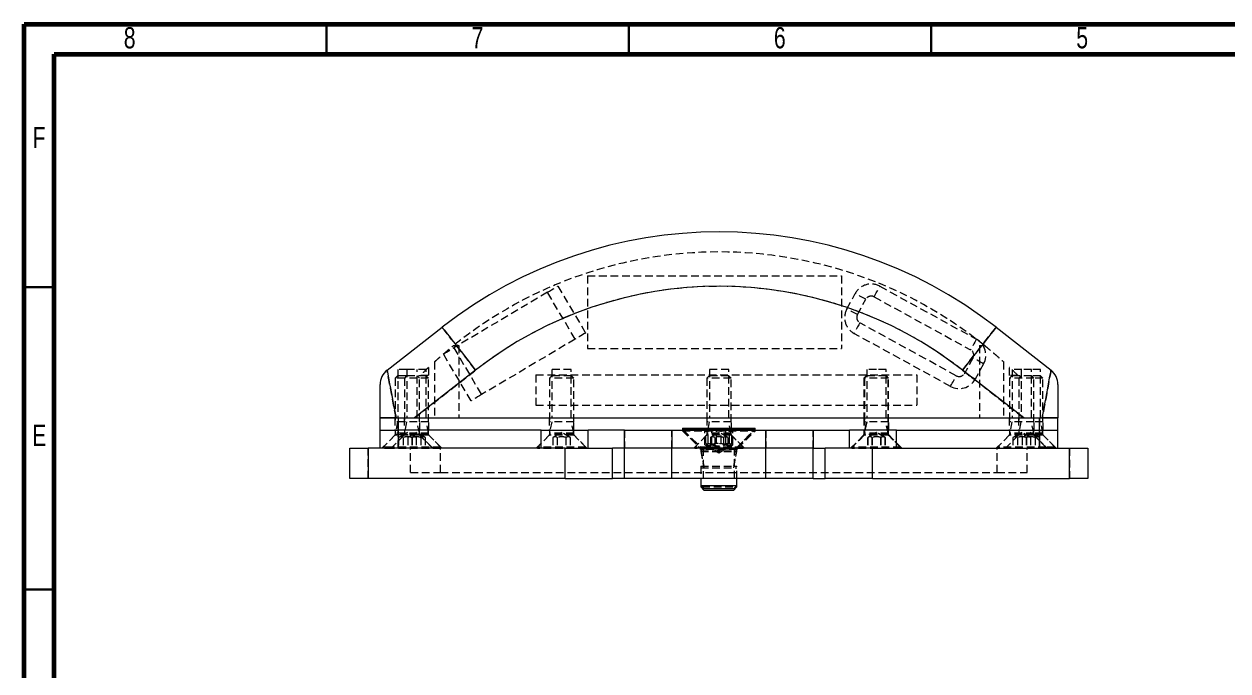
# Model space of a CAD drawing. Header units: millimetres. Extents: x 15 to 415, y 5 to 292.
# Drawn here: x 15 to 214.1, y 185 to 292 of the extents above; entities that cross this region are included whole.
import ezdxf

# ---------------------------------------------------------------- set-up
doc = ezdxf.new("R2010")
doc.units = ezdxf.units.MM
doc.linetypes.add('HIDDEN', pattern=[1.905, 1.27, -0.635])
doc.styles.add('SLDTEXTSTYLE0', font='TXT', dxfattribs={"width": 0.75})

msp = doc.modelspace()

# ---------------------------------------------------------------- linework, layer by layer
at = {"color": 7, "linetype": 'Continuous', "lineweight": 60}
for p, q in [((15, 292), (415, 292)), ((15, 5), (15, 292)), ((20, 287), (410, 287)), ((20, 10), (20, 287))]:
    msp.add_line(p, q, dxfattribs=at)
at = {"color": 7, "linetype": 'Continuous', "lineweight": 30}
for p, q in [((65, 292), (65, 287)), ((115, 292), (115, 287)), ((165, 292), (165, 287)), ((15, 248.5), (20, 248.5)), ((15, 198.5), (20, 198.5))]:
    msp.add_line(p, q, dxfattribs=at)
at = {"color": 7, "linetype": 'HIDDEN', "lineweight": 0}
for p, q in [((108.16, 250.37), (108.16, 238.37)), ((108.16, 250.37), (150.16, 250.37)), ((150.16, 250.37), (150.16, 238.37)), ((101.54, 247.65), (86.06, 238.47)), ((106.13, 239.91), (101.54, 247.65)), ((103.26, 248.67), (107.85, 240.93)), ((151.05, 244.92), (152.44, 247.46)), ((155.55, 246.9), (171.51, 238.14)), ((156.51, 248.65), (172.47, 239.9)), ((152.8, 243.96), (154.19, 246.5)), ((169.15, 233.85), (153.2, 242.6)), ((106.13, 239.91), (90.64, 230.73)), ((168.19, 232.09), (152.23, 240.85)), ((88.92, 229.71), (84.33, 237.45)), ((86.05, 238.87), (86.88, 238.87)), ((86.06, 238.47), (90.64, 230.73)), ((86.88, 238.87), (86.88, 226.87)), ((108.16, 238.37), (150.16, 238.37)), ((172.96, 238.87), (172.96, 226.87)), ((172.96, 238.87), (173.8, 238.87)), ((81.88, 235.24), (81.88, 233.87)), ((82.88, 236.16), (82.88, 226.87)), ((171.9, 236.78), (170.51, 234.24)), ((173.66, 235.82), (172.26, 233.28)), ((176.96, 236.16), (176.96, 226.87)), ((177.96, 233.87), (177.96, 235.24)), ((76.76, 233.85), (76.38, 233.47)), ((77.88, 233.47), (76.38, 233.47)), ((76.38, 233.47), (76.38, 226.25)), ((78.26, 233.85), (76.76, 233.85)), ((78.28, 234.87), (76.78, 234.87)), ((76.78, 234.87), (76.78, 226.87)), ((78.26, 233.85), (77.88, 233.47)), ((81.88, 233.47), (77.88, 233.47)), ((77.88, 233.47), (77.88, 226.25)), ((81.5, 233.85), (78.26, 233.85)), ((81.48, 234.87), (78.28, 234.87)), ((78.28, 234.87), (78.28, 226.87)), ((79.54, 226.87), (89.67, 234.78)), ((79.98, 226.87), (79.98, 234.87)), ((80.38, 233.47), (80, 233.85)), ((80.38, 226.25), (80.38, 233.47)), ((81.88, 233.87), (80.47, 233.87)), ((81.48, 226.87), (81.48, 234.87)), ((81.88, 233.47), (81.5, 233.85)), ((81.88, 226.25), (81.88, 233.47)), ((99.64, 234), (162.64, 234)), ((99.64, 234), (99.64, 229)), ((102.26, 233.85), (101.88, 233.47)), ((105.88, 233.47), (101.88, 233.47)), ((101.88, 233.47), (101.88, 226.25)), ((105.5, 233.85), (102.26, 233.85)), ((105.48, 234.87), (102.28, 234.87)), ((102.28, 234.87), (102.28, 226.87)), ((105.48, 226.87), (105.48, 234.87)), ((105.88, 233.47), (105.5, 233.85)), ((105.88, 226.25), (105.88, 233.47)), ((128.3, 233.85), (127.92, 233.47)), ((131.92, 233.47), (127.92, 233.47)), ((127.92, 233.47), (127.92, 226.25)), ((131.54, 233.85), (128.3, 233.85)), ((131.52, 234.87), (128.32, 234.87)), ((128.32, 234.87), (128.32, 226.87)), ((131.52, 226.87), (131.52, 234.87)), ((131.92, 233.47), (131.54, 233.85)), ((131.92, 226.25), (131.92, 233.47)), ((154.26, 233.85), (153.88, 233.47)), ((153.96, 233.47), (153.88, 233.47)), ((153.88, 233.47), (153.88, 226.25)), ((154.34, 233.85), (153.96, 233.47)), ((157.96, 233.47), (153.96, 233.47)), ((153.96, 233.47), (153.96, 226.25)), ((154.34, 233.85), (154.26, 233.85)), ((157.58, 233.85), (154.34, 233.85)), ((155.96, 234.87), (154.36, 234.87)), ((154.36, 234.87), (154.36, 226.87)), ((157.56, 234.87), (155.96, 234.87)), ((157.88, 233.47), (157.5, 233.85)), ((157.56, 226.87), (157.56, 234.87)), ((157.96, 233.47), (157.58, 233.85)), ((157.88, 226.25), (157.88, 233.47)), ((157.96, 226.25), (157.96, 233.47)), ((162.64, 234), (162.64, 229)), ((170.18, 234.78), (180.3, 226.87)), ((179.37, 233.87), (177.96, 233.87)), ((178.34, 233.85), (177.96, 233.47)), ((181.96, 233.47), (177.96, 233.47)), ((177.96, 233.47), (177.96, 226.25)), ((181.58, 233.85), (178.34, 233.85)), ((179.96, 234.87), (178.36, 234.87)), ((178.36, 234.87), (178.36, 226.87)), ((179.84, 233.85), (179.46, 233.47)), ((179.46, 233.47), (179.46, 226.25)), ((179.86, 234.87), (179.86, 226.87)), ((181.56, 234.87), (179.96, 234.87)), ((183.06, 234.87), (181.56, 234.87)), ((181.56, 226.87), (181.56, 234.87)), ((183.08, 233.85), (181.58, 233.85)), ((181.96, 233.47), (181.58, 233.85)), ((183.46, 233.47), (181.96, 233.47)), ((181.96, 226.25), (181.96, 233.47)), ((183.06, 226.87), (183.06, 234.87)), ((183.46, 233.47), (183.08, 233.85)), ((183.46, 226.25), (183.46, 233.47)), ((99.64, 229), (162.64, 229)), ((76.33, 226.87), (76.33, 224.87)), ((77.88, 226.25), (76.38, 226.25)), ((76.76, 226.25), (76.38, 224.35)), ((76.88, 224.87), (76.88, 226.87)), ((77.83, 226.87), (77.83, 224.87)), ((81.88, 226.25), (77.88, 226.25)), ((78.26, 226.25), (77.88, 224.35)), ((80.38, 224.35), (80, 226.25)), ((80.43, 224.87), (80.43, 226.87)), ((81.88, 224.35), (81.5, 226.25)), ((81.93, 224.87), (81.93, 226.87)), ((101.83, 226.87), (101.83, 224.87)), ((105.88, 226.25), (101.88, 226.25)), ((102.26, 226.25), (101.88, 224.35)), ((105.88, 224.35), (105.5, 226.25)), ((105.93, 224.87), (105.93, 226.87)), ((123.88, 224.94), (135.88, 224.94)), ((123.88, 224.94), (123.88, 224.77)), ((127.57, 222.44), (127.57, 224.94)), ((127.72, 222.69), (127.72, 225.19)), ((127.87, 226.87), (127.87, 224.87)), ((131.92, 226.25), (127.92, 226.25)), ((128.3, 226.25), (127.92, 224.35)), ((128.09, 222.69), (128.09, 225.19)), ((128.73, 222.44), (128.73, 224.94)), ((129.5, 222.69), (129.5, 225.19)), ((130.26, 222.69), (130.26, 225.19)), ((131.04, 222.44), (131.04, 224.94)), ((131.92, 224.35), (131.54, 226.25)), ((131.67, 222.69), (131.67, 225.19)), ((131.97, 224.87), (131.97, 226.87)), ((132.04, 222.69), (132.04, 225.19)), ((132.19, 222.44), (132.19, 224.94)), ((135.88, 224.77), (135.88, 224.94)), ((153.83, 226.87), (153.83, 224.87)), ((153.96, 226.25), (153.88, 226.25)), ((154.26, 226.25), (153.88, 224.35)), ((153.91, 226.87), (153.91, 224.87)), ((157.96, 226.25), (153.96, 226.25)), ((154.34, 226.25), (153.96, 224.35)), ((157.88, 224.35), (157.5, 226.25)), ((157.96, 224.35), (157.58, 226.25)), ((157.93, 224.87), (157.93, 226.87)), ((158.01, 224.87), (158.01, 226.87)), ((177.91, 226.87), (177.91, 224.87)), ((181.96, 226.25), (177.96, 226.25)), ((178.34, 226.25), (177.96, 224.35)), ((179.41, 226.87), (179.41, 224.87)), ((179.84, 226.25), (179.46, 224.35)), ((181.96, 224.35), (181.58, 226.25)), ((183.46, 226.25), (181.96, 226.25)), ((182.01, 224.87), (182.01, 226.87)), ((182.88, 226.87), (182.88, 224.87)), ((183.46, 224.35), (183.08, 226.25)), ((183.51, 224.87), (183.51, 226.87)), ((185.7, 226.87), (185.88, 226.87)), ((76.38, 224.07), (74.18, 221.87)), ((76.32, 224.01), (74.38, 222.07)), ((77.88, 224.07), (75.68, 221.87)), ((77.82, 224.01), (75.88, 222.07)), ((80.44, 224.01), (76.32, 224.01)), ((76.38, 224.87), (76.38, 224.07)), ((77.88, 224.35), (76.38, 224.35)), ((76.38, 224.35), (76.38, 224.15)), ((80.38, 224.15), (76.38, 224.15)), ((77.88, 224.07), (76.38, 224.07)), ((76.88, 221.87), (76.88, 224.87)), ((78.38, 224.48), (76.94, 223.65)), ((76.94, 223.65), (76.94, 221.85)), ((77.66, 223.65), (77.66, 221.85)), ((81.94, 224.01), (77.82, 224.01)), ((77.88, 224.87), (77.88, 224.07)), ((81.88, 224.35), (77.88, 224.35)), ((77.88, 224.35), (77.88, 224.15)), ((81.88, 224.15), (77.88, 224.15)), ((81.88, 224.07), (77.88, 224.07)), ((79.82, 223.65), (78.38, 224.48)), ((79.88, 224.48), (78.44, 223.65)), ((78.44, 223.65), (78.44, 221.85)), ((79.1, 223.65), (79.1, 221.85)), ((79.16, 223.65), (79.16, 221.85)), ((79.82, 223.65), (79.82, 221.85)), ((81.32, 223.65), (79.88, 224.48)), ((80.38, 224.07), (80.38, 224.87)), ((80.38, 224.15), (80.38, 224.35)), ((82.58, 221.87), (80.38, 224.07)), ((82.38, 222.07), (80.44, 224.01)), ((80.6, 223.65), (80.6, 221.85)), ((81.32, 223.65), (81.32, 221.85)), ((81.88, 224.07), (81.88, 224.87)), ((81.88, 224.15), (81.88, 224.35)), ((84.08, 221.87), (81.88, 224.07)), ((83.88, 222.07), (81.94, 224.01)), ((101.88, 224.07), (99.68, 221.87)), ((101.82, 224.01), (99.88, 222.07)), ((100.48, 221.87), (100.48, 224.87)), ((105.94, 224.01), (101.82, 224.01)), ((101.88, 224.87), (101.88, 224.07)), ((105.88, 224.35), (101.88, 224.35)), ((101.88, 224.35), (101.88, 224.15)), ((105.88, 224.15), (101.88, 224.15)), ((105.88, 224.07), (101.88, 224.07)), ((103.88, 224.48), (102.44, 223.65)), ((102.44, 223.65), (102.44, 221.85)), ((103.16, 223.65), (103.16, 221.85)), ((105.32, 223.65), (103.88, 224.48)), ((104.6, 223.65), (104.6, 221.85)), ((105.32, 223.65), (105.32, 221.85)), ((105.88, 224.07), (105.88, 224.87)), ((105.88, 224.15), (105.88, 224.35)), ((108.08, 221.87), (105.88, 224.07)), ((107.88, 222.07), (105.94, 224.01)), ((108.29, 221.87), (108.29, 224.87)), ((114.29, 224.87), (114.29, 221.87)), ((122.1, 221.87), (122.1, 224.87)), ((123.78, 224.87), (126.78, 221.87)), ((123.88, 224.77), (135.88, 224.77)), ((123.88, 224.77), (126.79, 221.85)), ((124.03, 224.87), (126.79, 222.1)), ((124.03, 224.87), (127.03, 221.87)), ((127.92, 224.07), (125.72, 221.87)), ((127.86, 224.01), (125.92, 222.07)), ((131.98, 224.01), (127.86, 224.01)), ((127.92, 224.87), (127.92, 224.07)), ((131.92, 224.35), (127.92, 224.35)), ((127.92, 224.35), (127.92, 224.15)), ((131.92, 224.15), (127.92, 224.15)), ((131.92, 224.07), (127.92, 224.07)), ((129.92, 224.48), (128.48, 223.65)), ((128.48, 223.65), (128.48, 221.85)), ((129.2, 223.65), (129.2, 221.85)), ((131.36, 223.65), (129.92, 224.48)), ((130.64, 223.65), (130.64, 221.85)), ((131.36, 223.65), (131.36, 221.85)), ((131.92, 224.07), (131.92, 224.87)), ((131.92, 224.15), (131.92, 224.35)), ((134.12, 221.87), (131.92, 224.07)), ((133.92, 222.07), (131.98, 224.01)), ((132.73, 221.87), (135.73, 224.87)), ((132.97, 222.1), (135.73, 224.87)), ((132.97, 221.85), (135.88, 224.77)), ((132.98, 221.87), (135.98, 224.87)), ((137.67, 224.87), (137.67, 221.87)), ((145.47, 221.87), (145.47, 224.87)), ((151.47, 221.87), (151.47, 224.87)), ((153.88, 224.07), (151.68, 221.87)), ((153.96, 224.07), (151.76, 221.87)), ((153.82, 224.01), (151.88, 222.07)), ((153.9, 224.01), (151.96, 222.07)), ((157.94, 224.01), (153.82, 224.01)), ((153.88, 224.87), (153.88, 224.07)), ((153.96, 224.35), (153.88, 224.35)), ((153.88, 224.35), (153.88, 224.15)), ((157.88, 224.15), (153.88, 224.15)), ((153.96, 224.07), (153.88, 224.07)), ((158.02, 224.01), (153.9, 224.01)), ((153.96, 224.87), (153.96, 224.07)), ((157.96, 224.35), (153.96, 224.35)), ((153.96, 224.35), (153.96, 224.15)), ((157.96, 224.15), (153.96, 224.15)), ((157.96, 224.07), (153.96, 224.07)), ((155.88, 224.48), (154.44, 223.65)), ((154.44, 223.65), (154.44, 221.85)), ((155.96, 224.48), (154.52, 223.65)), ((154.52, 223.65), (154.52, 221.85)), ((155.16, 223.65), (155.16, 221.85)), ((155.24, 223.65), (155.24, 221.85)), ((157.32, 223.65), (155.88, 224.48)), ((157.4, 223.65), (155.96, 224.48)), ((156.6, 223.65), (156.6, 221.85)), ((156.68, 223.65), (156.68, 221.85)), ((157.32, 223.65), (157.32, 221.85)), ((157.4, 223.65), (157.4, 221.85)), ((157.88, 224.07), (157.88, 224.87)), ((157.88, 224.15), (157.88, 224.35)), ((160.08, 221.87), (157.88, 224.07)), ((159.88, 222.07), (157.94, 224.01)), ((157.96, 224.07), (157.96, 224.87)), ((157.96, 224.15), (157.96, 224.35)), ((160.16, 221.87), (157.96, 224.07)), ((159.96, 222.07), (158.02, 224.01)), ((159.28, 221.87), (159.28, 224.87)), ((177.96, 224.07), (175.76, 221.87)), ((177.9, 224.01), (175.96, 222.07)), ((179.46, 224.07), (177.26, 221.87)), ((179.4, 224.01), (177.46, 222.07)), ((182.02, 224.01), (177.9, 224.01)), ((177.96, 224.87), (177.96, 224.07)), ((181.96, 224.35), (177.96, 224.35)), ((177.96, 224.35), (177.96, 224.15)), ((181.96, 224.15), (177.96, 224.15)), ((181.96, 224.07), (177.96, 224.07)), ((179.96, 224.48), (178.52, 223.65)), ((178.52, 223.65), (178.52, 221.85)), ((179.24, 223.65), (179.24, 221.85)), ((183.52, 224.01), (179.4, 224.01)), ((179.46, 224.87), (179.46, 224.07)), ((179.46, 224.35), (179.46, 224.15)), ((183.46, 224.15), (179.46, 224.15)), ((181.4, 223.65), (179.96, 224.48)), ((181.46, 224.48), (180.02, 223.65)), ((180.02, 223.65), (180.02, 221.85)), ((180.68, 223.65), (180.68, 221.85)), ((180.74, 223.65), (180.74, 221.85)), ((181.4, 223.65), (181.4, 221.85)), ((182.9, 223.65), (181.46, 224.48)), ((181.96, 224.07), (181.96, 224.87)), ((183.46, 224.35), (181.96, 224.35)), ((181.96, 224.15), (181.96, 224.35)), ((183.46, 224.07), (181.96, 224.07)), ((184.16, 221.87), (181.96, 224.07)), ((183.96, 222.07), (182.02, 224.01)), ((182.18, 223.65), (182.18, 221.85)), ((182.88, 224.87), (182.88, 221.87)), ((182.9, 223.65), (182.9, 221.85)), ((183.46, 224.07), (183.46, 224.87)), ((183.46, 224.15), (183.46, 224.35)), ((185.66, 221.87), (183.46, 224.07)), ((185.46, 222.07), (183.52, 224.01)), ((71.88, 216.87), (71.88, 221.87)), ((75.88, 222.07), (74.38, 222.07)), ((74.38, 222.07), (74.38, 221.85)), ((75.88, 221.85), (74.38, 221.85)), ((83.88, 222.07), (75.88, 222.07)), ((75.88, 222.07), (75.88, 221.85)), ((83.88, 221.85), (75.88, 221.85)), ((78.88, 217.87), (78.88, 221.87)), ((82.38, 221.85), (82.38, 222.07)), ((83.88, 221.85), (83.88, 222.07)), ((83.88, 217.87), (83.88, 221.87)), ((107.88, 222.07), (99.88, 222.07)), ((99.88, 222.07), (99.88, 221.85)), ((107.88, 221.85), (99.88, 221.85)), ((104.47, 216.87), (104.47, 221.87)), ((107.88, 221.85), (107.88, 222.07)), ((112.28, 216.87), (112.28, 221.87)), ((122.1, 216.87), (122.1, 221.87)), ((133.92, 222.07), (125.92, 222.07)), ((125.92, 222.07), (125.92, 221.85)), ((133.92, 221.85), (125.92, 221.85)), ((126.8, 222.1), (132.97, 222.1)), ((132.97, 221.85), (126.81, 221.85)), ((126.88, 221.89), (132.88, 221.89)), ((126.88, 221.89), (126.88, 221.59)), ((132.88, 221.64), (126.88, 221.64)), ((126.88, 221.59), (132.69, 221.59)), ((126.88, 221.59), (126.88, 221.34)), ((126.88, 221.59), (127.42, 218.89)), ((126.88, 221.34), (132.88, 221.34)), ((126.88, 221.34), (127.42, 218.64)), ((127.28, 221.87), (127.28, 216.87)), ((127.57, 222.44), (129.88, 221.11)), ((127.85, 222.53), (129.88, 221.36)), ((129.88, 221.36), (131.91, 222.53)), ((129.88, 221.11), (132.19, 222.44)), ((132.34, 218.89), (132.88, 221.59)), ((132.34, 218.64), (132.88, 221.34)), ((132.48, 216.87), (132.48, 221.87)), ((132.69, 221.59), (132.88, 221.59)), ((132.88, 221.59), (132.88, 221.89)), ((132.88, 221.34), (132.88, 221.59)), ((133.92, 221.85), (133.92, 222.07)), ((137.67, 216.87), (137.67, 221.87)), ((147.48, 216.87), (147.48, 221.87)), ((151.96, 222.07), (151.88, 222.07)), ((151.88, 222.07), (151.88, 221.85)), ((151.96, 221.85), (151.88, 221.85)), ((159.96, 222.07), (151.96, 222.07)), ((151.96, 222.07), (151.96, 221.85)), ((159.96, 221.85), (151.96, 221.85)), ((155.29, 216.87), (155.29, 221.87)), ((159.88, 221.85), (159.88, 222.07)), ((159.96, 221.85), (159.96, 222.07)), ((175.88, 217.87), (175.88, 221.87)), ((183.96, 222.07), (175.96, 222.07)), ((175.96, 222.07), (175.96, 221.85)), ((183.96, 221.85), (175.96, 221.85)), ((177.46, 222.07), (177.46, 221.85)), ((180.88, 217.87), (180.88, 221.87)), ((185.46, 222.07), (183.96, 222.07)), ((183.96, 221.85), (183.96, 222.07)), ((185.46, 221.85), (183.96, 221.85)), ((185.46, 221.85), (185.46, 222.07)), ((187.88, 221.87), (187.88, 216.87)), ((78.88, 217.87), (83.88, 217.87)), ((83.88, 217.87), (175.88, 217.87)), ((126.88, 218.89), (132.69, 218.89)), ((126.88, 218.89), (126.88, 216.87)), ((126.88, 218.64), (132.88, 218.64)), ((132.69, 218.89), (132.88, 218.89)), ((132.88, 216.87), (132.88, 218.89)), ((175.88, 217.87), (180.88, 217.87)), ((127.13, 215.48), (132.63, 215.48))]:
    msp.add_line(p, q, dxfattribs=at)
at = {"color": 7, "linetype": 'Continuous', "lineweight": 15}
for p, q in [((75.03, 234.77), (84.12, 241.87)), ((175.72, 241.87), (184.81, 234.77)), ((89.67, 234.78), (79.54, 226.87)), ((180.3, 226.87), (170.18, 234.78)), ((73.88, 226.87), (73.88, 232.4)), ((185.96, 232.4), (185.96, 226.87)), ((73.88, 224.87), (73.88, 226.87)), ((73.88, 226.87), (76.88, 226.87)), ((76.88, 226.87), (76.88, 224.87)), ((76.88, 226.87), (182.88, 226.87)), ((79.54, 226.87), (180.3, 226.87)), ((123.88, 225.19), (123.88, 225.02)), ((123.88, 225.19), (135.5, 225.19)), ((123.88, 225.02), (124.03, 224.87)), ((123.88, 225.02), (135.5, 225.02)), ((135.5, 225.19), (135.88, 225.19)), ((135.5, 225.02), (135.88, 225.02)), ((135.73, 224.87), (135.88, 225.02)), ((135.88, 225.02), (135.88, 225.19)), ((182.88, 224.87), (182.88, 226.87)), ((182.88, 226.87), (185.7, 226.87)), ((185.88, 226.87), (185.88, 224.87)), ((73.88, 221.87), (73.88, 224.87)), ((73.88, 224.87), (76.88, 224.87)), ((76.88, 224.87), (76.88, 221.87)), ((100.48, 224.87), (76.88, 224.87)), ((100.48, 221.87), (100.48, 224.87)), ((100.48, 224.87), (108.29, 224.87)), ((108.29, 221.87), (108.29, 224.87)), ((114.29, 224.87), (108.29, 224.87)), ((114.29, 221.87), (114.29, 224.87)), ((114.29, 224.87), (122.1, 224.87)), ((122.1, 224.87), (122.1, 221.87)), ((122.1, 224.87), (137.67, 224.87)), ((137.67, 221.87), (137.67, 224.87)), ((137.67, 224.87), (145.47, 224.87)), ((145.47, 224.87), (145.47, 221.87)), ((145.47, 224.87), (151.47, 224.87)), ((151.47, 221.87), (151.47, 224.87)), ((159.28, 224.87), (151.47, 224.87)), ((159.28, 221.87), (159.28, 224.87)), ((159.28, 224.87), (182.88, 224.87)), ((182.88, 221.87), (182.88, 224.87)), ((182.88, 224.87), (185.88, 224.87)), ((185.88, 224.87), (185.88, 221.87)), ((68.88, 216.87), (68.88, 221.87)), ((68.88, 221.87), (71.88, 221.87)), ((71.88, 221.87), (71.88, 216.87)), ((104.47, 221.87), (71.88, 221.87)), ((104.47, 216.87), (104.47, 221.87)), ((104.47, 221.87), (112.28, 221.87)), ((112.28, 216.87), (112.28, 221.87)), ((114.26, 221.87), (112.28, 221.87)), ((114.26, 216.87), (114.26, 221.87)), ((114.27, 221.87), (114.26, 221.87)), ((114.27, 216.87), (114.27, 221.87)), ((122.1, 221.87), (114.27, 221.87)), ((114.29, 221.87), (114.27, 221.87)), ((122.1, 221.87), (114.29, 221.87)), ((122.1, 216.87), (122.1, 221.87)), ((137.67, 221.87), (122.1, 221.87)), ((137.67, 216.87), (137.67, 221.87)), ((145.49, 221.87), (137.67, 221.87)), ((145.47, 221.87), (137.67, 221.87)), ((145.47, 221.87), (145.49, 221.87)), ((145.49, 216.87), (145.49, 221.87)), ((145.5, 221.87), (145.49, 221.87)), ((145.5, 216.87), (145.5, 221.87)), ((145.5, 221.87), (147.48, 221.87)), ((147.48, 216.87), (147.48, 221.87)), ((155.29, 221.87), (147.48, 221.87)), ((155.29, 216.87), (155.29, 221.87)), ((155.29, 221.87), (187.88, 221.87)), ((187.88, 216.87), (187.88, 221.87)), ((187.88, 221.87), (190.88, 221.87)), ((190.88, 221.87), (190.88, 216.87)), ((71.88, 216.87), (68.88, 216.87)), ((104.47, 216.87), (71.88, 216.87)), ((104.47, 216.87), (112.28, 216.87)), ((114.26, 216.87), (112.28, 216.87)), ((114.27, 216.87), (114.26, 216.87)), ((122.1, 216.87), (114.27, 216.87)), ((137.67, 216.87), (122.1, 216.87)), ((126.88, 216.87), (126.88, 215.73)), ((126.88, 215.73), (126.88, 215.48)), ((126.88, 215.73), (127.42, 215.19)), ((126.88, 215.73), (132.69, 215.73)), ((126.88, 215.48), (127.42, 214.94)), ((126.88, 215.48), (127.13, 215.48)), ((127.42, 215.19), (132.18, 215.19)), ((132.18, 215.19), (132.34, 215.19)), ((132.34, 215.19), (132.88, 215.73)), ((132.34, 214.94), (132.88, 215.48)), ((132.63, 215.48), (132.88, 215.48)), ((132.69, 215.73), (132.88, 215.73)), ((132.88, 215.73), (132.88, 216.87)), ((132.88, 215.48), (132.88, 215.73)), ((145.49, 216.87), (137.67, 216.87)), ((145.5, 216.87), (145.49, 216.87)), ((145.5, 216.87), (147.48, 216.87)), ((155.29, 216.87), (147.48, 216.87)), ((155.29, 216.87), (187.88, 216.87)), ((190.88, 216.87), (187.88, 216.87)), ((127.42, 214.94), (132.34, 214.94))]:
    msp.add_line(p, q, dxfattribs=at)
at = {"color": 7, "linetype": 'HIDDEN', "lineweight": 0, "flags": 128}
for points in [[(101.54, 247.65), (101.88, 247.85), (102.2, 248.04), (102.5, 248.22), (102.76, 248.37), (102.97, 248.5), (103.13, 248.59), (103.23, 248.65), (103.26, 248.67)], [(154.19, 246.5), (153.85, 246.69), (153.52, 246.87), (153.22, 247.03), (152.95, 247.18), (152.74, 247.3), (152.57, 247.39), (152.47, 247.44), (152.44, 247.46)], [(155.55, 246.9), (155.74, 247.24), (155.92, 247.57), (156.09, 247.87), (156.23, 248.14), (156.35, 248.35), (156.44, 248.52), (156.5, 248.62), (156.51, 248.65)], [(152.8, 243.96), (152.46, 244.15), (152.13, 244.33), (151.83, 244.49), (151.56, 244.64), (151.34, 244.76), (151.18, 244.85), (151.08, 244.9), (151.05, 244.92)], [(89.67, 234.78), (89.05, 235.57), (88.43, 236.35), (87.84, 237.12), (87.26, 237.85), (86.72, 238.55), (86.21, 239.2), (85.75, 239.79), (85.33, 240.32), (84.97, 240.78), (84.67, 241.17), (84.44, 241.47), (84.26, 241.69), (84.16, 241.82), (84.12, 241.87)], [(107.85, 240.93), (107.82, 240.91), (107.72, 240.85), (107.56, 240.76), (107.35, 240.63), (107.08, 240.48), (106.79, 240.3), (106.46, 240.11), (106.13, 239.91)], [(153.2, 242.6), (153.01, 242.26), (152.83, 241.93), (152.66, 241.63), (152.51, 241.36), (152.4, 241.14), (152.31, 240.98), (152.25, 240.88), (152.23, 240.85)], [(170.18, 234.78), (170.8, 235.57), (171.41, 236.35), (172.01, 237.12), (172.58, 237.85), (173.12, 238.55), (173.63, 239.2), (174.09, 239.79), (174.51, 240.32), (174.87, 240.78), (175.17, 241.17), (175.41, 241.47), (175.58, 241.69), (175.68, 241.82), (175.72, 241.87)], [(172.47, 239.9), (172.45, 239.86), (172.4, 239.76), (172.31, 239.6), (172.19, 239.38), (172.04, 239.12), (171.88, 238.81), (171.7, 238.48), (171.51, 238.14)], [(84.33, 237.45), (84.37, 237.47), (84.47, 237.53), (84.62, 237.63), (84.84, 237.75), (85.1, 237.91), (85.4, 238.08), (85.72, 238.27), (86.06, 238.47)], [(173.66, 235.82), (173.62, 235.84), (173.52, 235.9), (173.36, 235.98), (173.14, 236.1), (172.88, 236.25), (172.58, 236.42), (172.25, 236.6), (171.9, 236.78)], [(76.5, 226.87), (76.29, 227.96), (76.1, 229.01), (75.92, 230), (75.74, 230.93), (75.59, 231.78), (75.44, 232.54), (75.32, 233.2), (75.22, 233.76), (75.14, 234.19), (75.08, 234.51), (75.05, 234.7), (75.03, 234.77)], [(168.19, 232.09), (168.21, 232.13), (168.26, 232.23), (168.35, 232.39), (168.47, 232.61), (168.62, 232.87), (168.78, 233.18), (168.96, 233.5), (169.15, 233.85)], [(172.26, 233.28), (172.23, 233.3), (172.13, 233.35), (171.97, 233.44), (171.75, 233.56), (171.48, 233.71), (171.18, 233.87), (170.85, 234.05), (170.51, 234.24)], [(184.81, 234.77), (184.8, 234.7), (184.76, 234.51), (184.7, 234.19), (184.62, 233.76), (184.52, 233.2), (184.4, 232.54), (184.26, 231.78), (184.1, 230.93), (183.93, 230), (183.74, 229.01), (183.55, 227.96), (183.35, 226.87)], [(90.64, 230.73), (90.31, 230.53), (89.99, 230.34), (89.69, 230.16), (89.43, 230.01), (89.21, 229.88), (89.06, 229.79), (88.96, 229.73), (88.92, 229.71)]]:
    msp.add_lwpolyline(points, dxfattribs=at)
at = {"color": 7, "linetype": 'Continuous', "lineweight": 15, "flags": 128}
for points in [[(84.12, 241.87), (84.16, 241.82), (84.26, 241.69), (84.44, 241.47), (84.67, 241.17), (84.97, 240.78), (85.33, 240.32), (85.75, 239.79), (86.21, 239.2), (86.72, 238.55), (87.26, 237.85), (87.84, 237.12), (88.43, 236.35), (89.05, 235.57), (89.67, 234.78)], [(175.72, 241.87), (175.68, 241.82), (175.58, 241.69), (175.41, 241.47), (175.17, 241.17), (174.87, 240.78), (174.51, 240.32), (174.09, 239.79), (173.63, 239.2), (173.12, 238.55), (172.58, 237.85), (172.01, 237.12), (171.41, 236.35), (170.8, 235.57), (170.18, 234.78)], [(75.03, 234.77), (75.05, 234.7), (75.08, 234.51), (75.14, 234.19), (75.22, 233.76), (75.32, 233.2), (75.44, 232.54), (75.59, 231.78), (75.74, 230.93), (75.92, 230), (76.1, 229.01), (76.29, 227.96), (76.5, 226.87)], [(183.35, 226.87), (183.55, 227.96), (183.74, 229.01), (183.93, 230), (184.1, 230.93), (184.26, 231.78), (184.4, 232.54), (184.52, 233.2), (184.62, 233.76), (184.7, 234.19), (184.76, 234.51), (184.8, 234.7), (184.81, 234.77)]]:
    msp.add_lwpolyline(points, dxfattribs=at)
at = {"color": 7, "linetype": 'Continuous', "lineweight": 15}
for centre, radius, start, end in [((129.92, 183.25), 74.39, 52, 128), ((129.92, 183.25), 65.39, 52, 128), ((76.88, 232.4), 3, 128, 180), ((182.96, 232.4), 3, 0, 52)]:
    msp.add_arc(centre, radius, start, end, dxfattribs=at)
at = {"color": 7, "linetype": 'HIDDEN', "lineweight": 0}
for centre, radius, start, end in [((129.92, 184.32), 70, 51.1862, 128.8138), ((155.07, 246.02), 3, 61.2502, 151.2502), ((129.92, 183.25), 65.39, 52, 128), ((155.07, 246.02), 1, 61.2502, 151.2502), ((153.68, 243.48), 3, 151.2502, 241.2502), ((153.68, 243.48), 1, 151.2502, 241.2502), ((171.03, 237.27), 3, 331.2502, 61.2502), ((171.03, 237.27), 1, 331.2502, 61.2502), ((129.92, 184.32), 70, 133.3373, 134.9472), ((129.92, 184.32), 70, 45.0528, 46.6627), ((169.63, 234.72), 3, 241.2502, 331.2502), ((169.63, 234.72), 1, 241.2502, 331.2502), ((76.18, 224.15), 0.2, 315, 0), ((77.68, 224.15), 0.2, 315, 0), ((80.58, 224.15), 0.2, 180, 225), ((82.08, 224.15), 0.2, 180, 225), ((101.68, 224.15), 0.2, 315, 0), ((106.08, 224.15), 0.2, 180, 225), ((127.72, 224.15), 0.2, 315, 0), ((132.12, 224.15), 0.2, 180, 225), ((153.68, 224.15), 0.2, 315, 0), ((153.76, 224.15), 0.2, 315, 0), ((158.08, 224.15), 0.2, 180, 225), ((158.16, 224.15), 0.2, 180, 225), ((177.76, 224.15), 0.2, 315, 0), ((179.26, 224.15), 0.2, 315, 0), ((182.16, 224.15), 0.2, 180, 225), ((183.66, 224.15), 0.2, 180, 225), ((126.58, 221.89), 0.3, 0, 45), ((126.58, 221.64), 0.3, 0, 45), ((133.18, 221.89), 0.3, 135, 180), ((133.18, 221.64), 0.3, 135, 180)]:
    msp.add_arc(centre, radius, start, end, dxfattribs=at)
for points, knots in [([(82.88, 236.16), (82.91, 236.19), (82.97, 236.24), (83.37, 236.6), (83.82, 237), (84.32, 237.43), (84.93, 237.96), (85.54, 238.45), (85.92, 238.76), (86.05, 238.87)], [0, 0, 0, 0, 0.1782442, 0.3557105, 0.4783619, 0.6011662, 0.7594511, 0.9178702, 1, 1, 1, 1]), ([(173.8, 238.87), (174.05, 238.66), (174.57, 238.24), (175.23, 237.68), (175.79, 237.2), (176.21, 236.84), (176.53, 236.55), (176.81, 236.3), (176.95, 236.17), (176.96, 236.16), (176.96, 236.16)], [0, 0, 0, 0, 0.1622089, 0.3288229, 0.4558548, 0.586053, 0.6845399, 0.7855608, 0.9538483, 1, 1, 1, 1]), ([(77.66, 223.65), (77.53, 223.71), (77.29, 223.82), (77.05, 223.7), (76.94, 223.65)], [0, 0, 0, 0, 0.534745, 1, 1, 1, 1]), ([(79.1, 223.65), (78.94, 223.69), (78.54, 223.79), (78.04, 223.75), (77.73, 223.67), (77.66, 223.65)], [0, 0, 0, 0, 0.347624, 0.847769, 1, 1, 1, 1]), ([(79.16, 223.65), (79.03, 223.71), (78.79, 223.82), (78.55, 223.7), (78.44, 223.65)], [0, 0, 0, 0, 0.5347451, 1, 1, 1, 1]), ([(79.82, 223.65), (79.69, 223.71), (79.45, 223.82), (79.21, 223.7), (79.1, 223.65)], [0, 0, 0, 0, 0.534746, 1, 1, 1, 1]), ([(80.6, 223.65), (80.44, 223.69), (80.04, 223.79), (79.54, 223.75), (79.23, 223.67), (79.16, 223.65)], [0, 0, 0, 0, 0.347624, 0.847769, 1, 1, 1, 1]), ([(81.32, 223.65), (81.19, 223.71), (80.95, 223.82), (80.71, 223.7), (80.6, 223.65)], [0, 0, 0, 0, 0.534746, 1, 1, 1, 1]), ([(103.16, 223.65), (103.03, 223.71), (102.79, 223.82), (102.55, 223.7), (102.44, 223.65)], [0, 0, 0, 0, 0.534746, 1, 1, 1, 1]), ([(104.6, 223.65), (104.44, 223.69), (104.04, 223.79), (103.54, 223.75), (103.23, 223.67), (103.16, 223.65)], [0, 0, 0, 0, 0.347625, 0.847769, 1, 1, 1, 1]), ([(105.32, 223.65), (105.19, 223.71), (104.95, 223.82), (104.71, 223.7), (104.6, 223.65)], [0, 0, 0, 0, 0.534745, 1, 1, 1, 1]), ([(129.2, 223.65), (129.07, 223.71), (128.83, 223.82), (128.59, 223.7), (128.48, 223.65)], [0, 0, 0, 0, 0.534746, 1, 1, 1, 1]), ([(130.64, 223.65), (130.48, 223.69), (130.08, 223.79), (129.58, 223.75), (129.27, 223.67), (129.2, 223.65)], [0, 0, 0, 0, 0.3476245, 0.8477692, 1, 1, 1, 1]), ([(131.36, 223.65), (131.24, 223.71), (130.99, 223.82), (130.75, 223.7), (130.64, 223.65)], [0, 0, 0, 0, 0.534745, 1, 1, 1, 1]), ([(155.24, 223.65), (155.11, 223.71), (154.87, 223.82), (154.63, 223.7), (154.52, 223.65)], [0, 0, 0, 0, 0.534745, 1, 1, 1, 1]), ([(156.68, 223.65), (156.52, 223.69), (156.12, 223.79), (155.62, 223.75), (155.31, 223.67), (155.24, 223.65)], [0, 0, 0, 0, 0.347624, 0.847769, 1, 1, 1, 1]), ([(157.4, 223.65), (157.28, 223.71), (157.03, 223.82), (156.79, 223.7), (156.68, 223.65)], [0, 0, 0, 0, 0.534746, 1, 1, 1, 1]), ([(179.24, 223.65), (179.11, 223.71), (178.87, 223.82), (178.63, 223.7), (178.52, 223.65)], [0, 0, 0, 0, 0.534745, 1, 1, 1, 1]), ([(180.68, 223.65), (180.52, 223.69), (180.12, 223.79), (179.62, 223.75), (179.31, 223.67), (179.24, 223.65)], [0, 0, 0, 0, 0.347625, 0.847771, 1, 1, 1, 1]), ([(180.74, 223.65), (180.61, 223.71), (180.37, 223.82), (180.13, 223.7), (180.02, 223.65)], [0, 0, 0, 0, 0.5347463, 1, 1, 1, 1]), ([(181.4, 223.65), (181.28, 223.71), (181.03, 223.82), (180.79, 223.7), (180.68, 223.65)], [0, 0, 0, 0, 0.534744, 1, 1, 1, 1]), ([(182.18, 223.65), (182.02, 223.69), (181.62, 223.79), (181.12, 223.75), (180.81, 223.67), (180.74, 223.65)], [0, 0, 0, 0, 0.347622, 0.847771, 1, 1, 1, 1]), ([(182.9, 223.65), (182.78, 223.71), (182.53, 223.82), (182.29, 223.7), (182.18, 223.65)], [0, 0, 0, 0, 0.5347463, 1, 1, 1, 1]), ([(127.57, 222.44), (127.67, 222.39), (127.87, 222.29), (128.27, 222.23), (128.55, 222.36), (128.73, 222.44)], [0, 0, 0, 0, 0.264874, 0.535491, 1, 1, 1, 1]), ([(127.72, 222.69), (127.75, 222.64), (127.82, 222.54), (127.95, 222.48), (128.04, 222.61), (128.09, 222.69)], [0, 0, 0, 0, 0.264873, 0.535491, 1, 1, 1, 1]), ([(129.5, 222.69), (129.35, 222.64), (129.04, 222.54), (128.43, 222.48), (127.99, 222.61), (127.72, 222.69)], [0, 0, 0, 0, 0.264874, 0.535491, 1, 1, 1, 1]), ([(128.09, 222.69), (128.2, 222.66), (128.66, 222.53), (129.41, 222.47), (130.01, 222.63), (130.26, 222.69)], [0, 0, 0, 0, 0.152231, 0.652376, 1, 1, 1, 1]), ([(128.73, 222.44), (128.84, 222.41), (129.33, 222.28), (130.13, 222.22), (130.77, 222.38), (131.04, 222.44)], [0, 0, 0, 0, 0.152231, 0.652376, 1, 1, 1, 1]), ([(131.67, 222.69), (131.42, 222.63), (130.82, 222.47), (130.07, 222.53), (129.61, 222.66), (129.5, 222.69)], [0, 0, 0, 0, 0.347624, 0.8477687, 1, 1, 1, 1]), ([(130.26, 222.69), (130.41, 222.64), (130.72, 222.54), (131.33, 222.48), (131.77, 222.61), (132.04, 222.69)], [0, 0, 0, 0, 0.264874, 0.535491, 1, 1, 1, 1]), ([(131.04, 222.44), (131.14, 222.39), (131.34, 222.29), (131.73, 222.23), (132.01, 222.36), (132.19, 222.44)], [0, 0, 0, 0, 0.264873, 0.535491, 1, 1, 1, 1]), ([(132.04, 222.69), (132.01, 222.64), (131.94, 222.54), (131.82, 222.48), (131.72, 222.61), (131.67, 222.69)], [0, 0, 0, 0, 0.264873, 0.535491, 1, 1, 1, 1])]:
    msp.add_open_spline(points, degree=3, knots=knots, dxfattribs=at)
at = {"color": 7, "linetype": 'Continuous', "lineweight": 15}
for points, knots in [([(76.5, 226.87), (76.17, 226.87), (75.51, 226.87), (74.7, 226.87), (74.12, 226.87), (73.9, 226.87), (73.88, 226.87), (73.88, 226.87)], [0, 0, 0, 0, 0.229242, 0.458425, 0.689432, 0.924006, 1, 1, 1, 1]), ([(185.96, 226.87), (185.93, 226.87), (185.86, 226.87), (185.33, 226.87), (184.55, 226.87), (183.83, 226.87), (183.42, 226.87), (183.35, 226.87)], [0, 0, 0, 0, 0.239582, 0.479308, 0.715446, 0.947502, 1, 1, 1, 1])]:
    msp.add_open_spline(points, degree=3, knots=knots, dxfattribs=at)

# ---------------------------------------------------------------- texts
at = {"color": 7, "linetype": 'Continuous', "lineweight": 0, "char_height": 3.5, "attachment_point": 2, "style": 'SLDTEXTSTYLE0'}
for s, insert in [('8', (32.46, 291.49)), ('7', (89.96, 291.49)), ('6', (139.96, 291.49)), ('5', (189.96, 291.49)), ('F', (17.46, 274.99)), ('E', (17.51, 225.74))]:
    msp.add_mtext(s, dxfattribs=dict(at, insert=insert))

doc.saveas('drawing.dxf')
